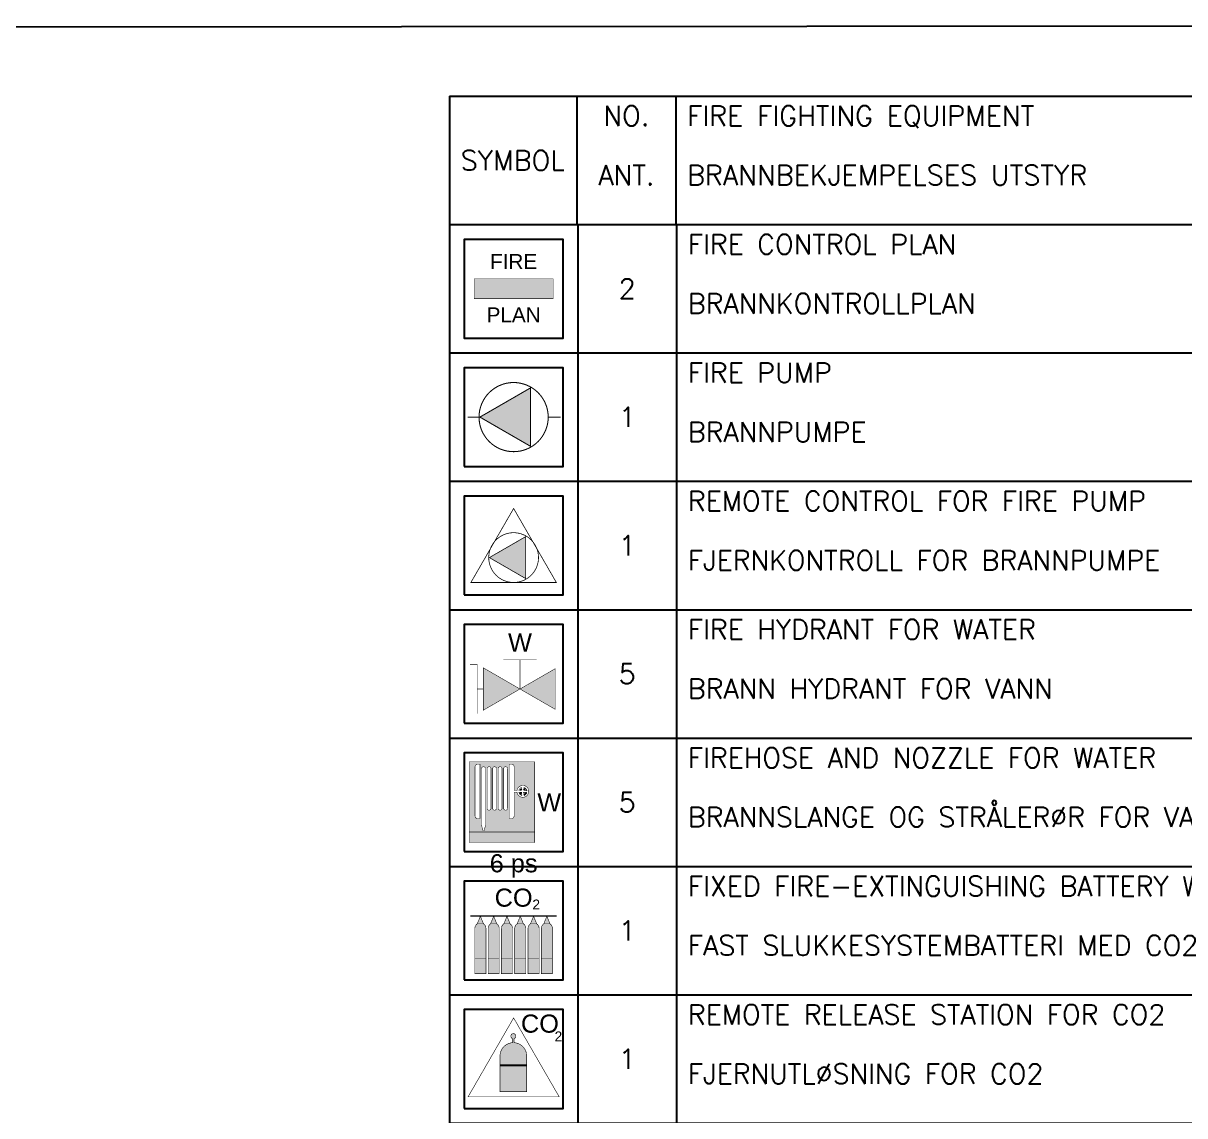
# Model space of a CAD drawing. Header units: millimetres. Extents: x 1084702 to 1166801, y 36632 to 124519.
# Drawn here: x 1129168 to 1138577, y 113569 to 122419 of the extents above; entities that cross this region are included whole.
import ezdxf
from ezdxf.enums import TextEntityAlignment as Align

# ---------------------------------------------------------------- set-up
doc = ezdxf.new("R2010")
doc.units = ezdxf.units.MM
doc.header["$LTSCALE"] = 250
doc.layers.get('0').update_dxf_attribs({"color": 255})
for name, color, linetype in [('%legend', 1, 'Continuous'), ('%symbol', 1, 'Continuous'), ('S0CO1', 1, 'Continuous'), ('SAFECO1', 10, 'Continuous'), ('SAFECO252', 252, 'Continuous'), ('SAFECO253', 253, 'Continuous'), ('SAFECO3', 80, 'Continuous'), ('SAFECO7', 255, 'Continuous'), ('SAFETX1', 1, 'Continuous'), ('SAFETX2', 2, 'Continuous'), ('SAFETX7', 255, 'Continuous')]:
    doc.layers.add(name, color=color, linetype=linetype)
doc.styles.add('LEGEND TXT', font='romans.shx')
doc.styles.add('ROMANS', font='ROMANS.shx', dxfattribs={"height": 100})
doc.styles.add('SYMBOL TXT', font='arial.ttf')

# ---------------------------------------------------------------- blocks, each defined once
blk = doc.blocks.new('0 LEGEND')
at = {"color": 0, "linetype": 'ByBlock', "lineweight": -2}
for p, q in [((0, 0), (0, -1560)), ((1560, 0), (1560, -1560)), ((2760, 0), (2760, -1560)), ((0, -1560), (20160, -1560))]:
    blk.add_line(p, q, dxfattribs=at)
blk.add_lwpolyline([(180, -1380), (1380, -1380), (1380, -180), (180, -180)], close=True, dxfattribs=at)
at = {"layer": 'SAFETX7', "style": 'ROMANS'}
for tag, p in [('DESCRIPTION1', (2896.668000034348, -359.9999999313441)), ('COMMENT1', (13216.66800003433, -359.9999999313441)), ('DESCRIPTION2', (2898.46219999122, -719.999999862659)), ('COMMENT2', (13218.46219999122, -719.999999862659)), ('BESKRIVELSE3', (2896.668000034348, -1080.000000034343)), ('KOMMENTAR1', (13216.66800003433, -1080.000000034343)), ('BESKRIVELSE4', (2898.46219999122, -1439.999999965672)), ('KOMMENTAR2', (13218.46219999122, -1439.999999965672))]:
    blk.add_attdef(tag, p, '', height=240, dxfattribs=at)
blk.add_attdef('ANTALL', text='', height=240, dxfattribs=at).set_placement((2160, -780), align=Align.MIDDLE_CENTER)
blk = doc.blocks.new('A.2.2_SYMB')
at = {"layer": 'SAFECO1'}
h = blk.add_hatch(color=256, dxfattribs=at)
h.dxf.hatch_style = 1
h.paths.add_polyline_path([(-294.6798611207632, 452.868253007633), (147.3399305603525, 197.6680072933814), (147.3399305603525, 708.0684987218847)])
at = {"layer": 'SAFECO7', "lineweight": -3}
blk.add_lwpolyline([(-600, 0), (600, 0), (600, 1200), (-600, 1200)], close=True, dxfattribs=at)
at = {"layer": 'SAFECO7', "const_width": 9.141742424051298}
for points in [[(0, 1049.563409137612), (-519.1111105667951, 150.4365908623877), (519.1111105668242, 150.4365908623877)], [(-294.6798611207632, 452.868253007633), (147.3399305603525, 197.6680072933814), (147.3399305603525, 708.0684987218847)]]:
    blk.add_lwpolyline(points, close=True, dxfattribs=at)
blk.add_lwpolyline([(302.4316621452235, 452.868253007633, -1), (-302.4316621452163, 452.868253007633, -1), (302.4316621452235, 452.868253007633, -1)], format="xyb", dxfattribs=at)
blk = doc.blocks.new('A.2.3_SYMB')
at = {"layer": 'SAFECO1'}
h = blk.add_hatch(color=256, dxfattribs=at)
h.dxf.hatch_style = 1
h.paths.add_polyline_path([(-409.4441418134084, 600), (204.7220709066314, 245.4109717589017), (204.7220709066314, 954.5890282411274)])
at = {"layer": 'SAFECO7', "lineweight": -3}
blk.add_lwpolyline([(-600, 0), (600, 0), (600, 1200), (-600, 1200)], close=True, dxfattribs=at)
at = {"layer": 'SAFECO7', "const_width": 12.702031510598}
blk.add_lwpolyline([(420.2149135447398, 600, -1), (-420.2149135447398, 600, -1), (420.2149135447398, 600, -1)], format="xyb", dxfattribs=at)
blk.add_lwpolyline([(-409.4441418134084, 600), (204.7220709066314, 245.4109717589017), (204.7220709066314, 954.5890282411274)], close=True, dxfattribs=at)
at = {"layer": 'SAFECO7', "const_width": 12.7}
for points in [[(-409.4441418134084, 600), (-559.1315590901067, 600)], [(569.9023308214382, 600), (420.2149135447398, 600)]]:
    blk.add_lwpolyline(points, dxfattribs=at)
at = {"layer": 'SAFETX7', "style": 'SYMBOL TXT'}
for tag, p in [('TYPE', (745.6670587044209, 900)), ('L/MIN', (745.6670587044209, 600)), ('BAR', (745.6670587044209, 300))]:
    blk.add_attdef(tag, text='', height=200, dxfattribs=at).set_placement(p, align=Align.MIDDLE_LEFT)
blk = doc.blocks.new('A.2.1_SYMB')
at = {"layer": 'SAFECO1'}
h = blk.add_hatch(color=256, dxfattribs=at)
h.dxf.hatch_style = 1
h.paths.add_polyline_path([(-480, 480), (-480, 720), (480, 720), (480, 480)])
at = {"layer": 'SAFECO7'}
blk.add_lwpolyline([(-600, 1200), (-600, 0), (600, 0), (600, 1200)], close=True, dxfattribs=at)
at = {"layer": 'SAFECO7', "const_width": 5.999999999999997}
blk.add_lwpolyline([(-480, 480), (-480, 720), (480, 720), (480, 480)], close=True, dxfattribs=at)
at = {"layer": 'SAFECO7', "char_height": 179.9999999999999, "attachment_point": 5, "style": 'SYMBOL TXT'}
for s, insert in [('FIRE', (-2.182787284255028e-11, 931.47697762592)), ('PLAN', (-2.182787284255028e-11, 283.1601442906976))]:
    blk.add_mtext_dynamic_manual_height_columns(s, width=11.51624387150275, gutter_width=10, heights=[0], dxfattribs=dict(at, insert=insert))
blk = doc.blocks.new('A.2.15W_SYMB')
at = {"layer": 'SAFECO1'}
h = blk.add_hatch(color=256, dxfattribs=at)
h.dxf.hatch_style = 1
h.paths.add_polyline_path([(-368.6300422638888, 673.4861403893301), (-368.6300422638888, 158.284865415786), (77.54734992534213, 415.8855029025581)])
at = {"layer": 'SAFECO3'}
h = blk.add_hatch(color=256, dxfattribs=at)
h.dxf.hatch_style = 1
h.paths.add_polyline_path([(505.1889455443015, 662.784493249841), (77.54734992534213, 415.8855029025581), (505.1889455443015, 168.9865125552751)])
at = {"layer": 'SAFECO7', "lineweight": -3}
blk.add_lwpolyline([(-600, 0), (600, 0), (600, 1200), (-600, 1200)], close=True, dxfattribs=at)
at = {"layer": 'SAFECO7', "const_width": 5.999999999999997}
for points in [[(-442.0678923453306, 115.8855029025581), (-442.0678923453306, 715.8855029025581), (-531.0828435415169, 715.8855029025581)], [(77.54734992534213, 770.9908400003624), (-126.1230699536391, 770.9908400003624)], [(77.54734992534213, 415.8855029025581), (77.54734992534213, 770.9908400003624)], [(77.54734992534213, 770.9908400003624), (281.2177698043088, 770.9908400003624)], [(-368.6300422638888, 415.8855029025581), (-442.0678923453306, 415.8855029025581)]]:
    blk.add_lwpolyline(points, dxfattribs=at)
blk.add_lwpolyline([(505.1889455443015, 662.784493249841), (505.1889455443015, 168.9865125552751), (-368.6300422638888, 673.4861403893301), (-368.6300422638888, 158.284865415786)], close=True, dxfattribs=at)
at = {"layer": 'SAFECO7', "style": 'SYMBOL TXT'}
blk.add_text('W', height=220, dxfattribs=at).set_placement((77.54734992534213, 981.1807513911044), align=Align.MIDDLE_CENTER)
blk = doc.blocks.new('A.2.21CO2_SYMB')
at = {"layer": 'SAFECO1'}
h = blk.add_hatch(color=256, dxfattribs=at)
h.dxf.hatch_style = 1
h.paths.add_polyline_path([(471.3823604096688, 626.627752085391, 0.2471284185507152), (442.1596447479387, 682.1414255591953), (365.9244016686353, 682.1414255591953, 0.2471284185507052), (336.7016860069125, 626.627752085391), (336.7016860068834, 261.2903518190578), (471.3823604096688, 261.2903518190578)])
h.paths.add_polyline_path([(309.7655511263583, 626.627752085391, 0.2471284185507152), (280.5428354646137, 682.1414255591953), (204.3075923853321, 682.1414255591953, 0.2471284185507052), (175.0848767235875, 626.627752085391), (175.0848767235875, 261.2903518190578), (309.7655511263583, 261.2903518190578)])
h.paths.add_polyline_path([(148.1487418430333, 626.627752085391, 0.2471284185507151), (118.9260261812888, 682.1414255591953), (42.69078310200712, 682.1414255591953, 0.2471284185507052), (13.46806744026253, 626.627752085391), (13.46806744026253, 261.2903518190578), (148.1487418430333, 261.2903518190578)])
h.paths.add_polyline_path([(-13.46806744028436, 626.627752085391, 0.2471284185507152), (-42.69078310200712, 682.1414255591953), (-118.9260261812888, 682.1414255591953, 0.2471284185507052), (-148.1487418430333, 626.627752085391), (-148.1487418430625, 261.2903518190578), (-13.46806744028436, 261.2903518190578)])
h.paths.add_polyline_path([(-175.0848767235875, 626.627752085391, 0.2471284185507152), (-204.3075923853321, 682.1414255591953), (-280.5428354646137, 682.1414255591953, 0.2471284185507052), (-309.7655511263583, 626.627752085391), (-309.7655511263583, 261.2903518190578), (-175.0848767235875, 261.2903518190578)])
h.paths.add_polyline_path([(-336.7016860068834, 626.627752085391, 0.2471284185507151), (-365.924401668628, 682.1414255591953), (-442.1596447479096, 682.1414255591953, 0.2471284185507052), (-471.3823604096542, 626.627752085391), (-471.3823604096833, 261.2903518190578), (-336.7016860068834, 261.2903518190578)])
at = {"layer": 'SAFECO253'}
h = blk.add_hatch(color=256, dxfattribs=at)
h.dxf.hatch_style = 1
h.paths.add_polyline_path([(471.3823604096688, 77.67126140010078), (471.3823604096688, 261.2903518190578), (336.7016860069125, 261.2903518190578), (336.7016860069125, 77.67126140010078)])
h.paths.add_polyline_path([(309.7655511263583, 77.67126140010078), (309.7655511263583, 261.2903518190578), (175.0848767235875, 261.2903518190578), (175.0848767235875, 77.67126140010078)])
h.paths.add_polyline_path([(148.1487418430333, 77.67126140010078), (148.1487418430333, 261.2903518190578), (13.46806744026253, 261.2903518190578), (13.46806744026253, 77.67126140010078)])
h.paths.add_polyline_path([(-13.46806744028436, 77.67126140010078), (-13.46806744028436, 261.2903518190578), (-148.1487418430333, 261.2903518190578), (-148.1487418430333, 77.67126140010078)])
h.paths.add_polyline_path([(-175.0848767235875, 77.67126140010078), (-175.0848767235875, 261.2903518190578), (-309.7655511263583, 261.2903518190578), (-309.7655511263583, 77.67126140010078)])
h.paths.add_polyline_path([(-336.7016860068834, 77.67126140010078), (-336.7016860068834, 261.2903518190578), (-471.3823604096542, 261.2903518190578), (-471.3823604096542, 77.67126140010078)])
at = {"layer": 'SAFECO7'}
h = blk.add_hatch(color=256, dxfattribs=at)
h.dxf.hatch_style = 1
h.paths.add_polyline_path([(404.0420232082834, 774.9739076030091), (442.1596447479387, 682.1414255591953), (365.9244016686353, 682.1414255591953)])
h.paths.add_polyline_path([(242.4252139249729, 774.9739076030091), (280.5428354646137, 682.1414255591953), (204.3075923853321, 682.1414255591953)])
h.paths.add_polyline_path([(80.80840464164794, 774.9739076030091), (118.9260261812888, 682.1414255591953), (42.69078310200712, 682.1414255591953)])
h.paths.add_polyline_path([(-80.80840464166249, 774.9739076030091), (-42.69078310200712, 682.1414255591953), (-118.9260261812888, 682.1414255591953)])
h.paths.add_polyline_path([(-242.4252139249584, 774.9739076030091), (-204.3075923853321, 682.1414255591953), (-280.5428354646137, 682.1414255591953)])
h.paths.add_polyline_path([(-404.0420232082834, 774.9739076030091), (-365.924401668628, 682.1414255591953), (-442.1596447479096, 682.1414255591953)])
at = {"layer": 'SAFECO7', "lineweight": -3}
blk.add_lwpolyline([(-600, 0), (600, 0), (600, 1200), (-600, 1200)], close=True, dxfattribs=at)
at = {"layer": 'SAFECO7', "const_width": 9.599999999999996}
for points in [[(-524.8152672649885, 780.8439777215681), (524.8152672650758, 780.8439777215681)], [(-524.8152672649885, 774.9739076030091), (524.8152672650758, 774.9739076030091)]]:
    blk.add_lwpolyline(points, dxfattribs=at)
at = {"layer": 'SAFECO7', "const_width": 6.677909938335969}
for points in [[(-404.0420232082834, 774.9739076030091), (-365.924401668628, 682.1414255591953), (-442.1596447479096, 682.1414255591953)], [(-242.4252139249584, 774.9739076030091), (-204.3075923853321, 682.1414255591953), (-280.5428354646137, 682.1414255591953)], [(-80.80840464166249, 774.9739076030091), (-42.69078310200712, 682.1414255591953), (-118.9260261812888, 682.1414255591953)], [(80.80840464164794, 774.9739076030091), (118.9260261812888, 682.1414255591953), (42.69078310200712, 682.1414255591953)], [(242.4252139249729, 774.9739076030091), (280.5428354646137, 682.1414255591953), (204.3075923853321, 682.1414255591953)], [(404.0420232082834, 774.9739076030091), (442.1596447479387, 682.1414255591953), (365.9244016686353, 682.1414255591953)], [(-336.7016860068834, 77.67126140010078), (-336.7016860068834, 261.2903518190578), (-471.3823604096542, 261.2903518190578), (-471.3823604096542, 77.67126140010078)], [(-175.0848767235875, 77.67126140010078), (-175.0848767235875, 261.2903518190578), (-309.7655511263583, 261.2903518190578), (-309.7655511263583, 77.67126140010078)], [(-13.46806744028436, 77.67126140010078), (-13.46806744028436, 261.2903518190578), (-148.1487418430333, 261.2903518190578), (-148.1487418430333, 77.67126140010078)], [(148.1487418430333, 77.67126140010078), (148.1487418430333, 261.2903518190578), (13.46806744026253, 261.2903518190578), (13.46806744026253, 77.67126140010078)], [(309.7655511263583, 77.67126140010078), (309.7655511263583, 261.2903518190578), (175.0848767235875, 261.2903518190578), (175.0848767235875, 77.67126140010078)], [(471.3823604096688, 77.67126140010078), (471.3823604096688, 261.2903518190578), (336.7016860069125, 261.2903518190578), (336.7016860069125, 77.67126140010078)]]:
    blk.add_lwpolyline(points, close=True, dxfattribs=at)
for points in [[(-442.1596447479096, 682.1414255591953, 0.2471284185507178), (-471.3823604096542, 626.627752085391), (-471.3823604096833, 261.2903518190578), (-336.7016860068834, 261.2903518190578), (-336.7016860068834, 626.627752085391, 0.2471284185507178), (-365.924401668628, 682.1414255591953, 0.2471284185507178)], [(-280.5428354646137, 682.1414255591953, 0.2471284185507178), (-309.7655511263583, 626.627752085391), (-309.7655511263583, 261.2903518190578), (-175.0848767235875, 261.2903518190578), (-175.0848767235875, 626.627752085391, 0.2471284185507178), (-204.3075923853321, 682.1414255591953, 0.2471284185507178)], [(-118.9260261812888, 682.1414255591953, 0.2471284185507178), (-148.1487418430333, 626.627752085391), (-148.1487418430625, 261.2903518190578), (-13.46806744028436, 261.2903518190578), (-13.46806744028436, 626.627752085391, 0.2471284185507178), (-42.69078310200712, 682.1414255591953, 0.2471284185507178)], [(42.69078310200712, 682.1414255591953, 0.2471284185507178), (13.46806744026253, 626.627752085391), (13.46806744026253, 261.2903518190578), (148.1487418430333, 261.2903518190578), (148.1487418430333, 626.627752085391, 0.2471284185507178), (118.9260261812888, 682.1414255591953, 0.2471284185507178)], [(204.3075923853321, 682.1414255591953, 0.2471284185507178), (175.0848767235875, 626.627752085391), (175.0848767235875, 261.2903518190578), (309.7655511263583, 261.2903518190578), (309.7655511263583, 626.627752085391, 0.2471284185507178), (280.5428354646137, 682.1414255591953, 0.2471284185507178)], [(365.9244016686353, 682.1414255591953, 0.2471284185507178), (336.7016860069125, 626.627752085391), (336.7016860068834, 261.2903518190578), (471.3823604096688, 261.2903518190578), (471.3823604096688, 626.627752085391, 0.2471284185507178), (442.1596447479387, 682.1414255591953, 0.2471284185507178)]]:
    blk.add_lwpolyline(points, format="xyb", dxfattribs=at)
at = {"layer": 'SAFECO7', "style": 'SYMBOL TXT'}
for s, p in [('6 ps', (0, 1418.295393713932)), ('CO', (0, 1000.789574347145))]:
    blk.add_text(s, height=220, dxfattribs=at).set_placement(p, align=Align.MIDDLE_CENTER)
blk.add_text('2', height=120, dxfattribs=at).set_placement((227.6170264864631, 857.3352166131954))
blk = doc.blocks.new('A.2.27W_SYMB')
at = {"layer": 'SAFECO1'}
h = blk.add_hatch(color=256, dxfattribs=at)
h.dxf.hatch_style = 1
h.paths.add_polyline_path([(-539.7079963860451, 237.6954822414264), (254.7395207356894, 237.6954822414264), (254.7395207356894, 1090.216415280112), (-539.7079963860451, 1090.216415280112)])
edge = h.paths.add_edge_path(flags=16)
edge.add_line((-373.3061023849295, 256.2506371266936), (-357.7186346448725, 256.2506371266791))
edge.add_line((-357.7186346448725, 256.2506371266791), (-341.512368514901, 320.2743861549534))
edge.add_line((-341.512368514901, 320.2743861549534), (-341.512368514901, 1007.470346858056))
edge.add_arc((-365.512368514901, 1007.470346858056), 24, 0, 180)
edge.add_line((-389.512368514901, 1007.470346858056), (-389.512368514901, 320.2743861549534))
edge.add_line((-389.512368514901, 320.2743861549534), (-373.3061023849295, 256.2506371266936))
edge = h.paths.add_edge_path(flags=16)
edge.add_line((-468.5633588669298, 432.1506031731114), (-468.5633588669298, 1032.150603173111))
edge.add_arc((-438.5633588669298, 1032.150603173111), 30, 90, 180, ccw=False)
edge.add_line((-438.5633588669298, 1062.150603173111), (-408.5633588669298, 1062.150603173111))
edge.add_line((-408.5633588669298, 1062.150603173111), (-408.5633588669298, 402.1506031731114))
edge.add_line((-408.5633588669298, 402.1506031731114), (-438.5633588669298, 402.1506031731114))
edge.add_arc((-438.5633588669298, 432.1506031731114), 30, 180, 270, ccw=False)
edge = h.paths.add_edge_path(flags=16)
edge.add_line((-207.4103878108435, 527.4703468580556), (-207.4103878108435, 1007.470346858056))
edge.add_arc((-231.4103878108435, 1007.470346858056), 24, 0, 180)
edge.add_line((-255.4103878108435, 1007.470346858056), (-255.4103878108435, 527.4703468580556))
edge.add_arc((-231.4103878108435, 527.4703468580556), 24, 180, 360)
edge = h.paths.add_edge_path(flags=16)
edge.add_line((-140.3593974588148, 527.4703468580556), (-140.3593974588148, 1007.470346858056))
edge.add_arc((-164.3593974588148, 1007.470346858056), 24, 0, 180)
edge.add_line((-188.3593974588148, 1007.470346858056), (-188.3593974588148, 527.4703468580556))
edge.add_arc((-164.3593974588148, 527.4703468580556), 24, 180, 360)
edge = h.paths.add_edge_path(flags=16)
edge.add_line((-54.25741675475001, 402.1506031731114), (-24.25741675475001, 402.1506031731114))
edge.add_arc((-24.25741675475001, 432.1506031731114), 30, 270, 360)
edge.add_line((5.742583245249989, 432.1506031731114), (5.742583245249989, 722.5506031731056))
edge.add_line((5.742583245249989, 722.5506031731056), (40.2377532294413, 722.5506031731056))
edge.add_arc((111.5948832165523, 732.1506031731042), 71.99999999997769, 187.6622556607673, 532.3377443392328)
edge.add_line((40.23775322944857, 741.7506031731027), (5.742583245257265, 741.7506031731027))
edge.add_line((5.742583245249989, 741.7506031731027), (5.742583245249989, 1032.150603173111))
edge.add_arc((-24.25741675475001, 1032.150603173111), 30, 0, 90)
edge.add_line((-24.25741675475001, 1062.150603173111), (-54.25741675475001, 1062.150603173111))
edge.add_line((-54.25741675475001, 1062.150603173111), (-54.25741675475001, 402.1506031731114))
edge = h.paths.add_edge_path(flags=16)
edge.add_line((-274.4613781628723, 527.4703468580556), (-274.4613781628723, 1007.470346858056))
edge.add_arc((-298.4613781628723, 1007.470346858056), 24, 0, 180)
edge.add_line((-322.4613781628723, 1007.470346858056), (-322.4613781628723, 527.4703468580556))
edge.add_arc((-298.4613781628723, 527.4703468580556), 24, 180, 360)
edge = h.paths.add_edge_path(flags=16)
edge.add_line((-121.3084071067715, 1007.470346858056), (-121.308407106786, 527.4703468580556))
edge.add_arc((-97.30840710677876, 527.4703468580556), 24.00000000000728, 180, 360)
edge.add_line((-73.30840710677148, 527.4703468580556), (-73.30840710678604, 1007.470346858056))
edge.add_arc((-97.30840710677876, 1007.470346858056), 23.99999999999272, 0, 180)
at = {"layer": 'SAFECO3'}
h = blk.add_hatch(color=256, dxfattribs=at)
h.dxf.hatch_style = 1
h.paths.add_polyline_path([(-539.7079963860451, 237.6954822414264), (-539.7079963860451, 109.783584719873), (254.7395207356894, 109.783584719873), (254.7395207356894, 237.6954822414264)])
at = {"layer": 'SAFECO7'}
h = blk.add_hatch(dxfattribs=at)
h.set_pattern_fill('_USER', color=256, scale=23.99999999999999, angle=45, pattern_type=0)
h.set_pattern_definition([(44.99999999999999, (-6674.275450760673, -55859.61353550963), (-16.97056274847714, 16.97056274847714), [])])
edge = h.paths.add_edge_path()
edge.add_line((124.0266288888233, 683.6570153517823), (124.0266288888233, 719.5321191786788))
edge.add_line((124.0266288888233, 719.5321191786788), (160.0402155193733, 719.5321191786788))
edge.add_arc((111.5948832165814, 732.1506031731187), 50.06172550206615, 284.3786145524792, 345.4006422313202, ccw=False)
edge = h.paths.add_edge_path()
edge.add_arc((111.5948832155118, 732.1506031741665), 50.06172550120591, 14.59935776733511, 75.62138544599364)
edge.add_line((124.0266288888233, 780.6441909943387), (124.0266288888233, 744.769087167515))
edge.add_line((124.0266288888233, 744.769087167515), (160.040215517758, 744.769087167253))
edge = h.paths.add_edge_path()
edge.add_arc((111.5948832165741, 732.1506031730969), 50.06172550035954, 104.3786145526682, 165.4006422311458)
edge.add_line((63.149550915492, 744.769087167253), (99.16313754435396, 744.769087167515))
edge.add_line((99.16313754435396, 744.769087167515), (99.16313754461589, 780.644190992738))
edge = h.paths.add_edge_path()
edge.add_arc((111.5948832155045, 732.1506031741737), 50.061725501212, 194.599357770189, 255.62138544884579, ccw=False)
edge.add_line((63.14955091389129, 719.5321191786788), (99.16313754435396, 719.5321191786788))
edge.add_line((99.16313754435396, 719.5321191786788), (99.16313754461589, 683.657015353383))
at = {"layer": 'SAFECO7', "lineweight": -3}
blk.add_lwpolyline([(-600, 0), (600, 0), (600, 1200), (-600, 1200)], close=True, dxfattribs=at)
at = {"layer": 'SAFECO7', "const_width": 5.999999999999997}
for points in [[(-539.7079963860451, 237.6954822414264), (254.7395207356894, 237.6954822414264), (254.7395207356894, 1090.216415280112), (-539.7079963860451, 1090.216415280112)], [(254.7395207356894, 109.783584719873), (254.7395207356894, 237.6954822414264), (-539.7079963860451, 237.6954822414264), (-539.7079963860451, 109.783584719873)]]:
    blk.add_lwpolyline(points, close=True, dxfattribs=at)
for points in [[(-468.5633588669298, 432.1506031731114), (-468.5633588669298, 1032.150603173111, -0.414213562373095), (-438.5633588669298, 1062.150603173111), (-408.5633588669298, 1062.150603173111), (-408.5633588669298, 402.1506031731114), (-438.5633588669298, 402.1506031731114, -0.414213562373095)], [(-373.3061023849295, 256.2506371266936), (-357.7186346448725, 256.2506371266791), (-341.512368514901, 320.2743861549534), (-341.512368514901, 1007.470346858056, 0.9999999999999999), (-389.512368514901, 1007.470346858056), (-389.512368514901, 320.2743861549534)], [(-274.4613781628723, 527.4703468580556), (-274.4613781628723, 1007.470346858056, 0.9999999999999999), (-322.4613781628723, 1007.470346858056), (-322.4613781628723, 527.4703468580556, 0.9999999999999999)], [(-207.4103878108435, 527.4703468580556), (-207.4103878108435, 1007.470346858056, 0.9999999999999999), (-255.4103878108435, 1007.470346858056), (-255.4103878108435, 527.4703468580556, 0.9999999999999999)], [(-140.3593974588148, 527.4703468580556), (-140.3593974588148, 1007.470346858056, 0.9999999999999999), (-188.3593974588148, 1007.470346858056), (-188.3593974588148, 527.4703468580556, 0.9999999999999999)], [(-121.3084071067715, 1007.470346858056), (-121.308407106786, 527.4703468580556, 0.9999999999999999), (-73.30840710677148, 527.4703468580556), (-73.30840710678604, 1007.470346858056, 0.9999999999999999)], [(-54.25741675475001, 402.1506031731114), (-24.25741675475001, 402.1506031731114, 0.414213562373095), (5.742583245249989, 432.1506031731114), (5.742583245249989, 722.5506031731056), (40.23775322944857, 722.5506031731056, 14.93303437365687), (40.23775322944857, 741.7506031731027), (5.742583245249989, 741.7506031731027), (5.742583245249989, 1032.150603173111, 0.414213562373095), (-24.25741675475001, 1062.150603173111), (-54.25741675475001, 1062.150603173111)], [(99.16313754461589, 780.644190992738, 0.272734552372439), (63.149550915492, 744.769087167253), (99.16313754435396, 744.769087167515)], [(99.16313754461589, 683.657015353383, -0.2727345523732794), (63.14955091389129, 719.5321191786788), (99.16313754435396, 719.5321191786788)], [(160.040215517758, 744.769087167253, 0.2727345523732877), (124.0266288888233, 780.6441909943387), (124.0266288888233, 744.769087167515)], [(124.0266288888233, 683.6570153517823), (124.0266288888233, 719.5321191786788), (160.0402155193733, 719.5321191786788, -0.272734552374143)]]:
    blk.add_lwpolyline(points, format="xyb", close=True, dxfattribs=at)
at = {"layer": 'SAFECO7', "style": 'SYMBOL TXT'}
blk.add_text('W', height=220, dxfattribs=at).set_placement((432.8524325781618, 600), align=Align.MIDDLE_CENTER)
at = {"layer": 'SAFETX1', "style": 'SYMBOL TXT'}
blk.add_attdef('LENGTH', text='', height=200, dxfattribs=at).set_placement((745.6670587044209, 600), align=Align.MIDDLE_LEFT)
blk = doc.blocks.new('A.2.13CO2_SYMB')
at = {"layer": 'SAFECO252'}
h = blk.add_hatch(color=256, dxfattribs=at)
h.dxf.hatch_style = 1
edge = h.paths.add_edge_path()
edge.add_arc((-3.352948151878081, 636.3185574356467), 162.1525513248844, 0, 87.51109268831948, ccw=False)
edge.add_line((158.7996031730145, 636.3185574356467), (158.7996031730145, 523.093867482301))
edge.add_line((158.7996031730145, 523.0938674823119), (-165.5054994772072, 523.0938674823119))
edge.add_line((-165.5054994772072, 523.0938674823119), (-165.5054994767706, 636.3185574356576))
edge.add_arc((-3.352948151863529, 636.3185574356467), 162.1525513248934, 92.48890731168052, 180, ccw=False)
edge.add_line((-10.39457947568735, 798.3181417853193), (-10.3945794756728, 847.5405064276656))
edge.add_arc((-3.352948151878081, 877.250909178736), 30.53346693926729, 90, 256.6664173943286, ccw=False)
edge.add_arc((-3.352948151878081, 877.250909178736), 30.53346693926868, 0, 90, ccw=False)
edge.add_arc((-3.352948151878081, 877.250909178736), 30.53346693926868, -76.66641739430372, 0, ccw=False)
edge.add_line((3.688683171960292, 847.5405064276711), (3.688683171960292, 798.3181417853248))
at = {"layer": 'SAFECO253'}
h = blk.add_hatch(color=256, dxfattribs=at)
h.dxf.hatch_style = 1
h.paths.add_polyline_path([(-165.5054994772072, 203.9117539021827), (-165.5054994772072, 523.0938674823119), (158.7996031723451, 523.0938674823119), (158.7996031723451, 203.9117539021827)])
at = {"layer": 'SAFECO7'}
blk.add_line((-165.5054994772072, 523.0938674823119), (158.7996031723451, 523.0938674823119), dxfattribs=at)
blk.add_line((-165.5054994772072, 523.0938674823119), (158.7996031723451, 523.0938674823119), dxfattribs=at)
blk.add_line((-165.5054994772072, 523.0938674823119), (158.7996031723451, 523.0938674823119), dxfattribs=at)
blk.add_line((-165.5054994772072, 523.0938674823119), (158.7996031723451, 523.0938674823119), dxfattribs=at)
at = {"layer": 'SAFECO7', "lineweight": -3}
blk.add_lwpolyline([(-600, 0), (600, 0), (600, 1200), (-600, 1200)], close=True, dxfattribs=at)
at = {"layer": 'SAFECO7', "const_width": 6.959624885420181}
for points in [[(0, 1098.987943724715), (-553.7660465566078, 139.8370155821322), (553.7660465566223, 139.8370155821322)], [(-165.5054994772072, 203.9117539021827), (-165.5054994772072, 523.0938674823119), (158.7996031723451, 523.0938674823119), (158.7996031723451, 203.9117539021827)]]:
    blk.add_lwpolyline(points, close=True, dxfattribs=at)
blk.add_lwpolyline([(3.688683171960292, 798.3181417853193, -0.4015468709664892), (158.7996031730145, 636.3185574356467), (158.7996031730145, 523.0938674823119), (-165.5054994772072, 523.0938674823119), (-165.5054994767634, 636.3185574356467, -0.4015468709664892), (-10.39457947568735, 798.3181417853193), (-10.39457947568735, 847.5405064276711, -0.8899224875117222), (-3.352948151878081, 907.784376118012, -0.4142135623730951), (27.18051878739061, 877.250909178736, -0.3475834292147769), (3.688683171960292, 847.5405064276711)], format="xyb", close=True, dxfattribs=at)
at = {"layer": 'SAFECO7', "style": 'SYMBOL TXT'}
blk.add_text('CO', height=220, dxfattribs=at).set_placement((550, 1140), align=Align.TOP_RIGHT)
blk.add_text('2', height=120, dxfattribs=at).set_placement((497.7179664383002, 814.9327335542766))
at = {"layer": 'SAFETX7', "style": 'SYMBOL TXT'}
blk.add_attdef('SPACE', text='', height=200, dxfattribs=at).set_placement((0, -140.7089127840009), align=Align.MIDDLE_CENTER)

msp = doc.modelspace()

# ---------------------------------------------------------------- linework, layer by layer
at = {"layer": '%legend', "lineweight": -3}
for p, q in [((1132620.448824722, 121828.6001249047), (1132620.448824722, 120788.6001249047)), ((1132620.448824722, 121828.6001249047), (1146060.448824722, 121828.6001249047)), ((1133653.421372422, 121828.6001249047), (1133653.421372422, 120788.6001249047)), ((1134453.421372422, 121828.6001249047), (1134453.421372422, 120788.6001249047)), ((1132620.448824722, 120788.6001249047), (1146060.448824722, 120788.6001249047))]:
    msp.add_line(p, q, dxfattribs=at)
at = {"layer": 'S0CO1', "color": 6}
msp.add_line((1164924.992991523, 122419.3894659248), (1085897.678011559, 122351.0332791083), dxfattribs=at)

# ---------------------------------------------------------------- block references
at = {"layer": '%legend', "lineweight": -3}
ref = msp.add_blockref('0 LEGEND', (1132620.448824722, 120788.6001249047), dxfattribs=dict(at, xscale=0.6666666666666666, yscale=0.6666666666666666, zscale=0.6666666666666666))
ref.add_attrib('ANTALL', '2', dxfattribs={"layer": 'SAFETX2', "lineweight": -2, "height": 160, "style": 'LEGEND TXT'}).set_placement((1134060.448824722, 120268.6001249047), align=Align.MIDDLE_CENTER)
ref.add_attrib('DESCRIPTION1', 'FIRE CONTROL PLAN', (1134551.560824744, 120548.6001249505), dxfattribs={"layer": 'SAFETX2', "lineweight": -2, "height": 160, "style": 'LEGEND TXT'})
ref.add_attrib('BESKRIVELSE3', 'BRANNKONTROLLPLAN', (1134551.560824744, 120068.6001248818), dxfattribs={"layer": 'SAFETX2', "lineweight": -2, "height": 160, "style": 'LEGEND TXT'})
ref = msp.add_blockref('0 LEGEND', (1132620.448824722, 119748.6001249029), dxfattribs=dict(at, xscale=0.6666666666666666, yscale=0.6666666666666666, zscale=0.6666666666666666))
ref.add_attrib('ANTALL', '1', dxfattribs={"layer": 'SAFETX2', "lineweight": -2, "height": 160, "style": 'LEGEND TXT'}).set_placement((1134060.448824722, 119228.6001249029), align=Align.MIDDLE_CENTER)
ref.add_attrib('DESCRIPTION1', 'FIRE PUMP', (1134551.560824745, 119508.6001249486), dxfattribs={"layer": 'SAFETX2', "lineweight": -2, "height": 160, "style": 'LEGEND TXT'})
ref.add_attrib('BESKRIVELSE3', 'BRANNPUMPE', (1134551.560824745, 119028.60012488), dxfattribs={"layer": 'SAFETX2', "lineweight": -2, "height": 160, "style": 'LEGEND TXT'})
ref = msp.add_blockref('0 LEGEND', (1132620.448824722, 118708.6001249047), dxfattribs=dict(at, xscale=0.6666666666666666, yscale=0.6666666666666666, zscale=0.6666666666666666))
ref.add_attrib('ANTALL', '1', dxfattribs={"layer": 'SAFETX2', "lineweight": -2, "height": 160, "style": 'LEGEND TXT'}).set_placement((1134060.448824722, 118188.6001249047), align=Align.MIDDLE_CENTER)
ref.add_attrib('DESCRIPTION1', 'REMOTE CONTROL FOR FIRE PUMP', (1134551.560824745, 118468.6001249505), dxfattribs={"layer": 'SAFETX2', "lineweight": -2, "height": 160, "style": 'LEGEND TXT'})
ref.add_attrib('BESKRIVELSE3', 'FJERNKONTROLL FOR BRANNPUMPE', (1134551.560824745, 117988.6001248818), dxfattribs={"layer": 'SAFETX2', "lineweight": -2, "height": 160, "style": 'LEGEND TXT'})
ref = msp.add_blockref('0 LEGEND', (1132620.448824722, 117668.5884553624), dxfattribs=dict(at, xscale=0.6666666666666666, yscale=0.6666666666666666, zscale=0.6666666666666666))
ref.add_attrib('ANTALL', '5', dxfattribs={"layer": 'SAFETX2', "lineweight": -2, "height": 160, "style": 'LEGEND TXT'}).set_placement((1134060.448824722, 117148.5884553624), align=Align.MIDDLE_CENTER)
ref.add_attrib('DESCRIPTION1', 'FIRE HYDRANT FOR WATER', (1134551.560824744, 117428.5884554082), dxfattribs={"layer": 'SAFETX2', "lineweight": -2, "height": 160, "style": 'LEGEND TXT'})
ref.add_attrib('BESKRIVELSE3', 'BRANN HYDRANT FOR VANN', (1134551.560824744, 116948.5884553395), dxfattribs={"layer": 'SAFETX2', "lineweight": -2, "height": 160, "style": 'LEGEND TXT'})
ref = msp.add_blockref('0 LEGEND', (1132620.448824722, 116628.5884553624), dxfattribs=dict(at, xscale=0.6666666666666666, yscale=0.6666666666666666, zscale=0.6666666666666666))
ref.add_attrib('ANTALL', '5', dxfattribs={"layer": 'SAFETX2', "lineweight": -2, "height": 160, "style": 'LEGEND TXT'}).set_placement((1134060.448824722, 116108.5884553624), align=Align.MIDDLE_CENTER)
ref.add_attrib('DESCRIPTION1', 'FIREHOSE AND NOZZLE FOR WATER', (1134551.560824744, 116388.5884554082), dxfattribs={"layer": 'SAFETX2', "lineweight": -2, "height": 160, "style": 'LEGEND TXT'})
ref.add_attrib('BESKRIVELSE3', 'BRANNSLANGE OG STRÅLERØR FOR VANN', (1134551.560824744, 115908.5884553395), dxfattribs={"layer": 'SAFETX2', "lineweight": -2, "height": 160, "style": 'LEGEND TXT'})
ref = msp.add_blockref('0 LEGEND', (1132620.448824722, 115588.6001249047), dxfattribs=dict(at, xscale=0.6666666666666666, yscale=0.6666666666666666, zscale=0.6666666666666666))
ref.add_attrib('ANTALL', '1', dxfattribs={"layer": 'SAFETX2', "lineweight": -2, "height": 160, "style": 'LEGEND TXT'}).set_placement((1134060.448824722, 115068.6001249047), align=Align.MIDDLE_CENTER)
ref.add_attrib('DESCRIPTION1', 'FIXED FIRE-EXTINGUISHING BATTERY WITH CO2', (1134551.560824744, 115348.6001249505), dxfattribs={"layer": 'SAFETX2', "lineweight": -2, "height": 160, "style": 'LEGEND TXT'})
ref.add_attrib('BESKRIVELSE3', 'FAST SLUKKESYSTEMBATTERI MED CO2', (1134551.560824744, 114868.6001248819), dxfattribs={"layer": 'SAFETX2', "lineweight": -2, "height": 160, "style": 'LEGEND TXT'})
ref = msp.add_blockref('0 LEGEND', (1132620.448824722, 114548.6001249047), dxfattribs=dict(at, xscale=0.6666666666666666, yscale=0.6666666666666666, zscale=0.6666666666666666))
ref.add_attrib('ANTALL', '1', dxfattribs={"layer": 'SAFETX2', "lineweight": -2, "height": 160, "style": 'LEGEND TXT'}).set_placement((1134060.448824722, 114028.6001249047), align=Align.MIDDLE_CENTER)
ref.add_attrib('DESCRIPTION1', 'REMOTE RELEASE STATION FOR CO2', (1134551.560824744, 114308.6001249505), dxfattribs={"layer": 'SAFETX2', "lineweight": -2, "height": 160, "style": 'LEGEND TXT'})
ref.add_attrib('BESKRIVELSE3', 'FJERNUTLØSNING FOR CO2', (1134551.560824744, 113828.6001248819), dxfattribs={"layer": 'SAFETX2', "lineweight": -2, "height": 160, "style": 'LEGEND TXT'})
at = {"layer": '%symbol', "xscale": 0.6666666666666666, "yscale": 0.6666666666666666, "zscale": 0.6666666666666666}
for name, p in [('A.2.1_SYMB', (1133140.448824722, 119868.6001249047)), ('A.2.3_SYMB', (1133140.448824722, 118828.6001249029)), ('A.2.2_SYMB', (1133140.448824722, 117788.6001249047)), ('A.2.15W_SYMB', (1133140.448824722, 116748.5884553623)), ('A.2.27W_SYMB', (1133140.448824722, 115708.5884553621)), ('A.2.21CO2_SYMB', (1133140.448824722, 114668.6001249046)), ('A.2.13CO2_SYMB', (1133140.448824722, 113628.6001249047))]:
    msp.add_blockref(name, p, dxfattribs=at)

# ---------------------------------------------------------------- texts
at = {"layer": 'SAFETX2', "style": 'LEGEND TXT'}
for s, p in [('NO.', (1134053.421372422, 121588.6001249505)), ('ANT.', (1134053.421372422, 121108.6001248818))]:
    msp.add_text(s, height=161.28, dxfattribs=at).set_placement(p, align=Align.CENTER)
for s, p in [('FIRE FIGHTING EQUIPMENT', (1134544.533372445, 121588.6001249505)), ('BRANNBEKJEMPELSES UTSTYR', (1134544.533372445, 121108.6001248818))]:
    msp.add_text(s, height=161.28, dxfattribs=at).set_placement(p)
msp.add_text('SYMBOL', height=161.28, dxfattribs=at).set_placement((1133133.421372422, 121308.6001249047), align=Align.MIDDLE_CENTER)

doc.saveas('drawing.dxf')
